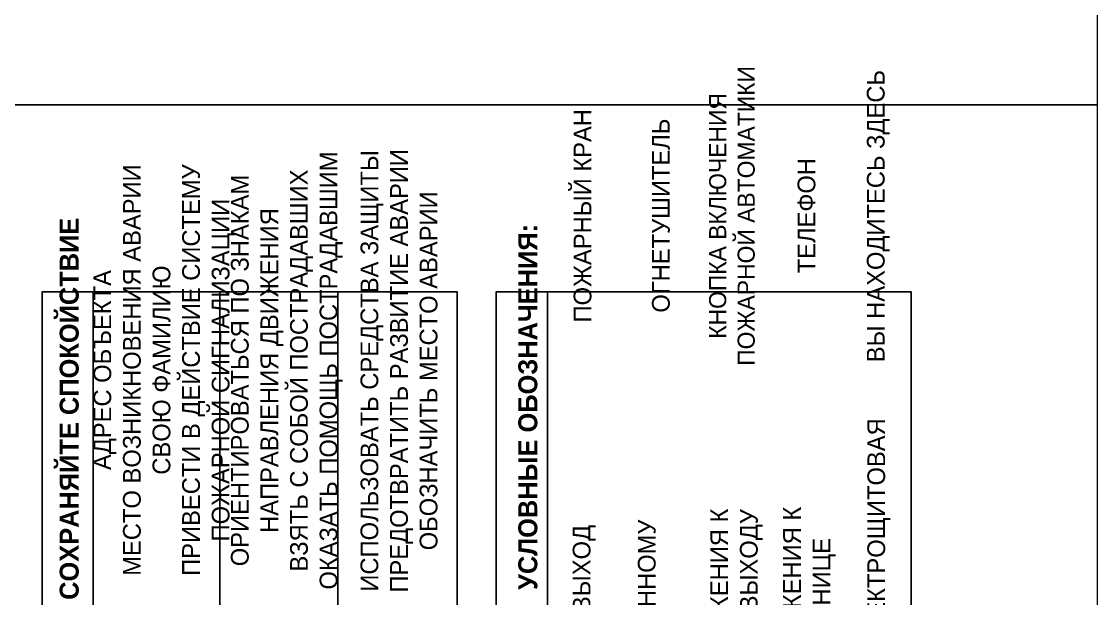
# Model space of a CAD drawing. Header units: millimetres. Extents: x 13114 to 67229, y 22859 to 38520.
# Drawn here: x 21376.9 to 21546.7, y 35870.3 to 35961.4 of the extents above; entities that cross this region are included whole.
import ezdxf

# ---------------------------------------------------------------- set-up
doc = ezdxf.new("R2010")
doc.units = ezdxf.units.MM
doc.styles.add('обычный', font='arial.ttf')

msp = doc.modelspace()

# ---------------------------------------------------------------- linework, layer by layer
at = {"color": 5, "lineweight": 0}
for points in [[(20946.69, 35948.23), (21546.69, 35948.23), (21546.69, 36343.23), (20946.69, 36343.23)], [(20946.69, 35553.23), (21546.69, 35553.23), (21546.69, 35948.23), (20946.69, 35948.23)]]:
    msp.add_lwpolyline(points, close=True, dxfattribs=at)
for points in [[(21388.24, 35775), (21388.24, 35918.76), (21380.19, 35918.76), (21380.19, 35775)], [(21388.24, 35775), (21388.24, 35918.76), (21445.64, 35918.76), (21445.64, 35775)], [(21459.89, 35775), (21459.89, 35918.76), (21451.84, 35918.76), (21451.84, 35775)], [(21459.89, 35775), (21459.89, 35918.76), (21517.29, 35918.76), (21517.29, 35775)]]:
    msp.add_lwpolyline(points, close=True)
for points in [[(21408.24, 35833.41), (21408.24, 35775), (21408.24, 35918.76)], [(21426.81, 35833.41), (21426.81, 35775), (21426.81, 35918.76)]]:
    msp.add_lwpolyline(points)

# ---------------------------------------------------------------- texts
at = {"lineweight": 0, "attachment_point": 5, "rotation": 90, "style": 'обычный'}
for s, insert, char_height, width in [('\\pi-8.1,l8.1,t8.1;{\\fProxima Nova Rg|b0|i0|c204|p2;КНОПКА ВКЛЮЧЕНИЯ\\PПОЖАРНОЙ АВТОМАТИКИ}', (21489.03, 35930.72), 2.7, 126.6484), ('\\pi-8.4,l8.4,t8.4;{\\fProxima Nova Rg|b0|i0|c204|p2;ВЫ НАХОДИТЕСЬ ЗДЕСЬ\\H1.1997x; }', (21512.11, 35930.69), 2.8, 126.6484), ('\\pi-8.4,l8.4,t8.4;{\\fProxima Nova Rg|b0|i0|c204|p2;ПОЖАРНЫЙ КРАН\\H1.6404x; }', (21465.46, 35930.75), 2.8, 126.6484), ('\\pi-8.4,l8.4,t8.4;{\\fProxima Nova Rg|b0|i0|c204|p2;ОГНЕТУШИТЕЛЬ\\H1.1997x; }', (21477.82, 35930.77), 2.8, 126.6484), ('\\pi-8.4,l8.4,t8.4;{\\fProxima Nova Rg|b0|i0|c204|p2;ИСПОЛЬЗОВАТЬ СРЕДСТВА ЗАЩИТЫ \\PПРЕДОТВРАТИТЬ РАЗВИТИЕ АВАРИИ\\PОБОЗНАЧИТЬ МЕСТО АВАРИИ}', (21436.5, 35906.27), 2.8, 126.6484), ('\\pi-8.4,l8.4,t8.4;{\\fProxima Nova Rg|b0|i0|c204|p2;ОРИЕНТИРОВАТЬСЯ ПО ЗНАКАМ \\PНАПРАВЛЕНИЯ ДВИЖЕНИЯ\\PВЗЯТЬ С СОБОЙ ПОСТРАДАВШИХ\\PОКАЗАТЬ ПОМОЩЬ ПОСТРАДАВШИМ}', (21418.77, 35906.32), 2.8, 126.6484), ('\\pi-8.4,l8.4,t8.4;{\\fProxima Nova Rg|b0|i0|c204|p2;ТЕЛЕФОН\\H1.1997x; }', (21500.79, 35930.76), 2.8, 126.6484), ('\\pi-8.4,l8.4,t8.4;{\\fProxima Nova Rg|b0|i0|c204|p2;АДРЕС ОБЪЕКТА\\PМЕСТО ВОЗНИКНОВЕНИЯ АВАРИИ\\PСВОЮ ФАМИЛИЮ\\PПРИВЕСТИ В ДЕЙСТВИЕ СИСТЕМУ \\PПОЖАРНОЙ СИГНАЛИЗАЦИИ}', (21399.41, 35906.39), 2.8, 126.6484), ('{\\fProxima Nova Rg|b1|i0|c204|p2;ДЕЙСТВИЯ ПРИ АВАРИИ: СОХРАНЯЙТЕ СПОКОЙСТВИЕ\\H1.6644x; }', (21384.88, 35873.94), 3, 175.1736), ('{\\fProxima Nova Rg|b1|i0|c204|p2;УСЛОВНЫЕ ОБОЗНАЧЕНИЯ:\\H1.1997x; }', (21456.83, 35900.58), 3, 175.1736), ('\\pi-8.4,l8.4,t8.4;{\\fProxima Nova Rg|b0|i0|c204|p2;ЭЛЕКТРОЩИТОВАЯ\\H1.1997x; }', (21512.19, 35880.47), 2.8, 126.6484), ('\\pi-8.4,l8.4,t8.4;{\\fProxima Nova Rg|b0|i0|c204|p2;НАПРАВЛЕНИЕ ДВИЖЕНИЯ К \\PВЫХОДУ ПО ЛЕСТНИЦЕ }', (21501.23, 35857.68), 2.8, 126.6484), ('\\pi-8.4,l8.4,t8.4;{\\fProxima Nova Rg|b0|i0|c204|p2;НАПРАВЛЕНИЕ ДВИЖЕНИЯ К \\PЭВАКУАЦИОННОМУ ВЫХОДУ}', (21489.75, 35857.39), 2.8, 126.6484), ('\\pi-8.4,l8.4,t8.4;{\\fProxima Nova Rg|b0|i0|c204|p2;ЭВАКУАЦИОННЫЙ ВЫХОД\\H1.6404x; }', (21465.7, 35857.29), 2.8, 126.6484), ('\\pi-8.4,l8.4,t8.4;{\\fProxima Nova Rg|b0|i0|c204|p2;ПУТЬ К ЭВАКУАЦИОННОМУ \\PВЫХОДУ }', (21478.31, 35857.3), 2.8, 126.6484)]:
    msp.add_mtext(s, dxfattribs=dict(at, insert=insert, char_height=char_height, width=width))

doc.saveas('drawing.dxf')
